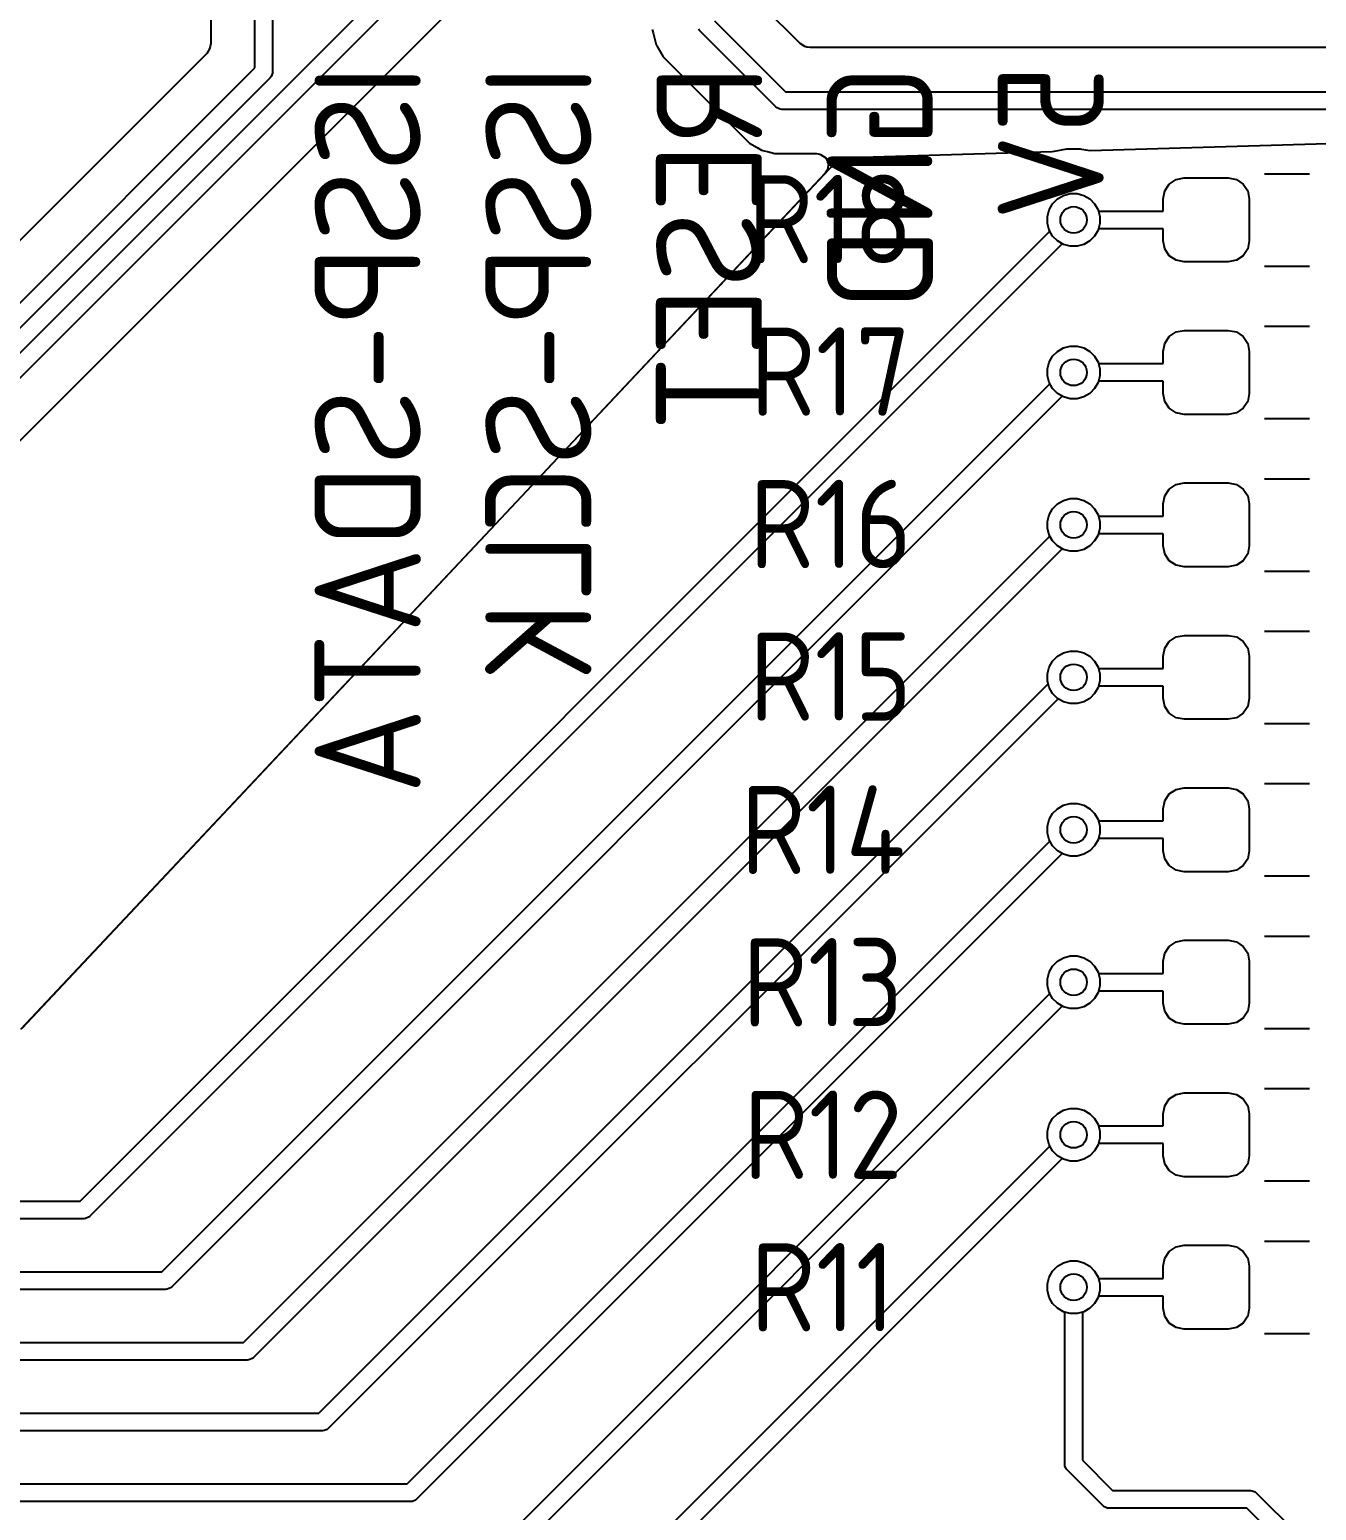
# Model space of a CAD drawing. Header units: millimetres. Extents: x 45 to 545, y -265 to -129.
# Drawn here: x 382.24 to 396.8, y -159.2 to -142.45 of the extents above; entities that cross this region are included whole.
import ezdxf
from ezdxf.enums import TextEntityAlignment as Align

# ---------------------------------------------------------------- set-up
doc = ezdxf.new("R2010")
doc.units = ezdxf.units.MM
for name, color, linetype, true_color in [('B.Cu', 151, 'CONTINUOUS', 0x6fccdb), ('B.Silkscreen', 203, 'CONTINUOUS', 0x8864cb), ('F.Cu', 241, 'CONTINUOUS', 0xe27299), ('F.Silkscreen', 254, 'CONTINUOUS', 0xdcc8ff)]:
    doc.layers.add(name, color=color, linetype=linetype, true_color=true_color)
doc.styles.add('KICAD', font='isocp.shx')

msp = doc.modelspace()

# ---------------------------------------------------------------- linework, layer by layer
at = {"layer": 'B.Cu', "linetype": 'CONTINUOUS'}
for p, q in [((398.299999, -143.699999), (394.23678, -143.817773)), ((391.399999, -143.9), (382.136626, -153.76101)), ((393.807912, -143.830205), (391.399999, -143.9)), ((393.82851, -143.827874), (393.807912, -143.830205)), ((393.971155, -143.7995), (393.82851, -143.827874)), ((393.971158, -143.7995), (393.971155, -143.7995)), ((394.128842, -143.7995), (393.971158, -143.7995)), ((394.142982, -143.802312), (394.128842, -143.7995)), ((394.208997, -143.815443), (394.142982, -143.802312)), ((394.23678, -143.817773), (394.208997, -143.815443)), ((393.811994, -144.417372), (393.867372, -144.361994)), ((393.867372, -144.361994), (393.935195, -144.322836)), ((393.935195, -144.322836), (394.010842, -144.302567)), ((394.010842, -144.302567), (394.089158, -144.302567)), ((394.089158, -144.302567), (394.164805, -144.322836)), ((394.164805, -144.322836), (394.232628, -144.361994)), ((394.232628, -144.361994), (394.288006, -144.417372)), ((393.752567, -144.560842), (393.772836, -144.485195)), ((393.752567, -144.639158), (393.752567, -144.560842)), ((393.772836, -144.485195), (393.811994, -144.417372)), ((394.288006, -144.417372), (394.327164, -144.485195)), ((394.327164, -144.485195), (394.347433, -144.560842)), ((394.347433, -144.560842), (394.347433, -144.639158)), ((382.808578, -155.7), (393.780499, -144.728078)), ((393.772836, -144.714805), (393.752567, -144.639158)), ((393.780499, -144.728078), (393.772836, -144.714805)), ((394.327164, -144.714805), (394.288006, -144.782628)), ((394.347433, -144.639158), (394.327164, -144.714805)), ((393.921921, -144.8695), (382.920711, -155.870711)), ((393.935195, -144.877164), (393.921921, -144.8695)), ((394.010842, -144.897433), (393.935195, -144.877164)), ((394.089158, -144.897433), (394.010842, -144.897433)), ((394.164805, -144.877164), (394.089158, -144.897433)), ((394.232628, -144.838006), (394.164805, -144.877164)), ((394.288006, -144.782628), (394.232628, -144.838006)), ((393.867372, -146.086994), (393.935195, -146.047836)), ((393.935195, -146.047836), (394.010842, -146.027567)), ((394.010842, -146.027567), (394.089158, -146.027567)), ((394.089158, -146.027567), (394.164805, -146.047836)), ((394.164805, -146.047836), (394.232628, -146.086994)), ((393.752567, -146.285842), (393.772836, -146.210195)), ((393.772836, -146.210195), (393.811994, -146.142372)), ((393.811994, -146.142372), (393.867372, -146.086994)), ((394.232628, -146.086994), (394.288006, -146.142372)), ((394.288006, -146.142372), (394.327164, -146.210195)), ((394.327164, -146.210195), (394.347433, -146.285842)), ((393.752567, -146.364158), (393.752567, -146.285842)), ((393.772836, -146.439805), (393.752567, -146.364158)), ((394.347433, -146.364158), (394.327164, -146.439805)), ((394.347433, -146.285842), (394.347433, -146.364158)), ((383.733578, -156.5), (393.780499, -146.453079)), ((393.780499, -146.453079), (393.772836, -146.439805)), ((394.232628, -146.563006), (394.164805, -146.602164)), ((394.288006, -146.507628), (394.232628, -146.563006)), ((394.327164, -146.439805), (394.288006, -146.507628)), ((393.92192, -146.5945), (383.845711, -156.670711)), ((393.935195, -146.602164), (393.92192, -146.5945)), ((394.010842, -146.622433), (393.935195, -146.602164)), ((394.089158, -146.622433), (394.010842, -146.622433)), ((394.164805, -146.602164), (394.089158, -146.622433)), ((393.935195, -147.772836), (394.010842, -147.752567)), ((394.010842, -147.752567), (394.089158, -147.752567)), ((394.089158, -147.752567), (394.164805, -147.772836)), ((393.772836, -147.935195), (393.811994, -147.867372)), ((393.811994, -147.867372), (393.867372, -147.811994)), ((393.867372, -147.811994), (393.935195, -147.772836)), ((394.164805, -147.772836), (394.232628, -147.811994)), ((394.232628, -147.811994), (394.288006, -147.867372)), ((394.288006, -147.867372), (394.327164, -147.935195)), ((393.752567, -148.010842), (393.772836, -147.935195)), ((393.752567, -148.089158), (393.752567, -148.010842)), ((393.772836, -148.164805), (393.752567, -148.089158)), ((394.327164, -147.935195), (394.347433, -148.010842)), ((394.347433, -148.089158), (394.327164, -148.164805)), ((394.347433, -148.010842), (394.347433, -148.089158)), ((384.658578, -157.3), (393.780499, -148.178078)), ((393.780499, -148.178078), (393.772836, -148.164805)), ((394.288006, -148.232628), (394.232628, -148.288006)), ((394.327164, -148.164805), (394.288006, -148.232628)), ((393.921921, -148.3195), (384.770711, -157.470711)), ((393.935195, -148.327164), (393.921921, -148.3195)), ((394.010842, -148.347433), (393.935195, -148.327164)), ((394.089158, -148.347433), (394.010842, -148.347433)), ((394.164805, -148.327164), (394.089158, -148.347433)), ((394.232628, -148.288006), (394.164805, -148.327164)), ((393.772836, -149.660195), (393.811994, -149.592372)), ((393.811994, -149.592372), (393.867372, -149.536994)), ((393.867372, -149.536994), (393.935195, -149.497836)), ((393.935195, -149.497836), (394.010842, -149.477567)), ((394.010842, -149.477567), (394.089158, -149.477567)), ((394.089158, -149.477567), (394.164805, -149.497836)), ((394.164805, -149.497836), (394.232628, -149.536994)), ((394.232628, -149.536994), (394.288006, -149.592372)), ((394.288006, -149.592372), (394.327164, -149.660195)), ((393.752567, -149.735842), (393.772836, -149.660195)), ((393.752567, -149.814158), (393.752567, -149.735842)), ((394.327164, -149.660195), (394.347433, -149.735842)), ((394.347433, -149.735842), (394.347433, -149.814158)), ((385.508578, -158.1), (393.761411, -149.847167)), ((393.761411, -149.847167), (393.752567, -149.814158)), ((394.327164, -149.889805), (394.288006, -149.957628)), ((394.347433, -149.814158), (394.327164, -149.889805)), ((393.874372, -150.017048), (385.620711, -158.270711)), ((393.935195, -150.052164), (393.874372, -150.017048)), ((394.010842, -150.072433), (393.935195, -150.052164)), ((394.089158, -150.072433), (394.010842, -150.072433)), ((394.164805, -150.052164), (394.089158, -150.072433)), ((394.232628, -150.013006), (394.164805, -150.052164)), ((394.288006, -149.957628), (394.232628, -150.013006)), ((393.811994, -151.317372), (393.867372, -151.261994)), ((393.867372, -151.261994), (393.935195, -151.222836)), ((393.935195, -151.222836), (394.010842, -151.202567)), ((394.010842, -151.202567), (394.089158, -151.202567)), ((394.089158, -151.202567), (394.164805, -151.222836)), ((394.164805, -151.222836), (394.232628, -151.261994)), ((394.232628, -151.261994), (394.288006, -151.317372)), ((393.752567, -151.460842), (393.772836, -151.385195)), ((393.772836, -151.385195), (393.811994, -151.317372)), ((394.288006, -151.317372), (394.327164, -151.385195)), ((394.327164, -151.385195), (394.347433, -151.460842)), ((393.752567, -151.539158), (393.752567, -151.460842)), ((393.772836, -151.614805), (393.752567, -151.539158)), ((394.347433, -151.539158), (394.327164, -151.614805)), ((394.347433, -151.460842), (394.347433, -151.539158)), ((386.508578, -158.9), (393.780499, -151.628079)), ((393.92192, -151.7695), (386.620711, -159.070711)), ((393.780499, -151.628079), (393.772836, -151.614805)), ((393.935195, -151.777164), (393.92192, -151.7695)), ((394.010842, -151.797433), (393.935195, -151.777164)), ((394.164805, -151.777164), (394.089158, -151.797433)), ((394.232628, -151.738006), (394.164805, -151.777164)), ((394.288006, -151.682628), (394.232628, -151.738006)), ((394.327164, -151.614805), (394.288006, -151.682628)), ((394.089158, -151.797433), (394.010842, -151.797433)), ((393.867372, -152.986994), (393.935195, -152.947836)), ((393.935195, -152.947836), (394.010842, -152.927567)), ((394.010842, -152.927567), (394.089158, -152.927567)), ((394.089158, -152.927567), (394.164805, -152.947836)), ((394.164805, -152.947836), (394.232628, -152.986994)), ((393.752567, -153.185842), (393.772836, -153.110195)), ((393.772836, -153.110195), (393.811994, -153.042372)), ((393.811994, -153.042372), (393.867372, -152.986994)), ((394.232628, -152.986994), (394.288006, -153.042372)), ((394.288006, -153.042372), (394.327164, -153.110195)), ((394.327164, -153.110195), (394.347433, -153.185842)), ((393.752567, -153.264158), (393.752567, -153.185842)), ((393.772836, -153.339805), (393.752567, -153.264158)), ((394.347433, -153.264158), (394.327164, -153.339805)), ((394.347433, -153.185842), (394.347433, -153.264158)), ((387.433578, -159.7), (393.780499, -153.353078)), ((393.780499, -153.353078), (393.772836, -153.339805)), ((394.288006, -153.407628), (394.232628, -153.463006)), ((394.327164, -153.339805), (394.288006, -153.407628)), ((393.921921, -153.4945), (387.545711, -159.870711)), ((393.935195, -153.502164), (393.921921, -153.4945)), ((394.010842, -153.522433), (393.935195, -153.502164)), ((394.089158, -153.522433), (394.010842, -153.522433)), ((394.164805, -153.502164), (394.089158, -153.522433)), ((394.232628, -153.463006), (394.164805, -153.502164)), ((393.772836, -154.835195), (393.811994, -154.767372)), ((393.811994, -154.767372), (393.867372, -154.711994)), ((393.867372, -154.711994), (393.935195, -154.672836)), ((393.935195, -154.672836), (394.010842, -154.652567)), ((394.010842, -154.652567), (394.089158, -154.652567)), ((394.089158, -154.652567), (394.164805, -154.672836)), ((394.164805, -154.672836), (394.232628, -154.711994)), ((394.232628, -154.711994), (394.288006, -154.767372)), ((394.288006, -154.767372), (394.327164, -154.835195)), ((393.752567, -154.910842), (393.772836, -154.835195)), ((393.752567, -154.989158), (393.752567, -154.910842)), ((394.327164, -154.835195), (394.347433, -154.910842)), ((394.347433, -154.910842), (394.347433, -154.989158)), ((388.358578, -160.5), (393.780499, -155.078079)), ((393.772836, -155.064805), (393.752567, -154.989158)), ((393.780499, -155.078079), (393.772836, -155.064805)), ((394.327164, -155.064805), (394.288006, -155.132628)), ((394.347433, -154.989158), (394.327164, -155.064805)), ((393.92192, -155.2195), (388.470711, -160.670711)), ((393.935195, -155.227164), (393.92192, -155.2195)), ((394.010842, -155.247433), (393.935195, -155.227164)), ((394.089158, -155.247433), (394.010842, -155.247433)), ((394.164805, -155.227164), (394.089158, -155.247433)), ((394.232628, -155.188006), (394.164805, -155.227164)), ((394.288006, -155.132628), (394.232628, -155.188006)), ((301.5, -155.7), (382.808578, -155.7)), ((382.85, -155.9), (301.541422, -155.9)), ((382.869509, -155.898079), (382.85, -155.9)), ((382.905557, -155.883147), (382.869509, -155.898079)), ((382.920711, -155.870711), (382.905557, -155.883147)), ((393.811994, -156.492372), (393.867372, -156.436994)), ((393.867372, -156.436994), (393.935195, -156.397836)), ((393.935195, -156.397836), (394.010842, -156.377567)), ((394.010842, -156.377567), (394.089158, -156.377567)), ((394.089158, -156.377567), (394.164805, -156.397836)), ((394.164805, -156.397836), (394.232628, -156.436994)), ((394.232628, -156.436994), (394.288006, -156.492372)), ((315.2, -156.5), (383.733578, -156.5)), ((393.752567, -156.635842), (393.772836, -156.560195)), ((393.752567, -156.714158), (393.752567, -156.635842)), ((393.772836, -156.560195), (393.811994, -156.492372)), ((394.288006, -156.492372), (394.327164, -156.560195)), ((394.327164, -156.560195), (394.347433, -156.635842)), ((394.347433, -156.635842), (394.347433, -156.714158)), ((383.775, -156.7), (315.241421, -156.7)), ((383.794509, -156.698079), (383.775, -156.7)), ((383.830557, -156.683147), (383.794509, -156.698079)), ((383.845711, -156.670711), (383.830557, -156.683147)), ((393.772836, -156.789805), (393.752567, -156.714158)), ((393.811994, -156.857628), (393.772836, -156.789805)), ((394.327164, -156.789805), (394.288006, -156.857628)), ((394.347433, -156.714158), (394.327164, -156.789805)), ((393.867372, -156.913006), (393.811994, -156.857628)), ((393.935195, -156.952164), (393.867372, -156.913006)), ((393.95, -156.95613), (393.935195, -156.952164)), ((393.95, -158.675), (393.95, -156.95613)), ((394.164805, -156.952164), (394.15, -156.95613)), ((394.15, -156.95613), (394.15, -158.633578)), ((394.232628, -156.913006), (394.164805, -156.952164)), ((394.288006, -156.857628), (394.232628, -156.913006)), ((328.8, -157.3), (384.658578, -157.3)), ((384.770711, -157.470711), (384.755557, -157.483147)), ((384.7, -157.5), (328.841422, -157.5)), ((384.719509, -157.498079), (384.7, -157.5)), ((384.755557, -157.483147), (384.719509, -157.498079)), ((342.5, -158.1), (385.508578, -158.1)), ((385.55, -158.3), (342.541422, -158.3)), ((385.569509, -158.298079), (385.55, -158.3)), ((385.605557, -158.283147), (385.569509, -158.298079)), ((385.620711, -158.270711), (385.605557, -158.283147)), ((394.15, -158.633578), (394.491421, -158.975)), ((393.951921, -158.694509), (393.95, -158.675)), ((393.966853, -158.730557), (393.951921, -158.694509)), ((393.979289, -158.745711), (393.966853, -158.730557)), ((394.379289, -159.14571), (393.979289, -158.745711)), ((356.2, -158.9), (386.508578, -158.9)), ((394.491421, -158.975), (396.05, -158.975)), ((396.05, -158.975), (396.069509, -158.976921)), ((396.069509, -158.976921), (396.105557, -158.991853)), ((386.55, -159.1), (356.241421, -159.1)), ((386.569509, -159.098079), (386.55, -159.1)), ((386.605557, -159.083147), (386.569509, -159.098079)), ((386.620711, -159.070711), (386.605557, -159.083147)), ((394.394442, -159.158147), (394.379289, -159.14571)), ((396.105557, -158.991853), (396.120711, -159.004289)), ((396.120711, -159.004289), (396.570711, -159.454289)), ((394.405, -159.16252), (394.394442, -159.158147)), ((394.430491, -159.173079), (394.405, -159.16252)), ((394.45, -159.175), (394.430491, -159.173079)), ((396.008578, -159.175), (394.45, -159.175)), ((396.4, -159.566422), (396.008578, -159.175))]:
    msp.add_line(p, q, dxfattribs=at)
at = {"layer": 'B.Cu'}
for centre in [(394.05, -144.6), (394.05, -146.325), (394.05, -148.05), (394.05, -149.775), (394.05, -151.5), (394.05, -153.225), (394.05, -154.95), (394.05, -156.675)]:
    msp.add_circle(centre, 0.15, dxfattribs=at)
at = {"layer": 'F.Cu', "linetype": 'CONTINUOUS'}
for p, q in [((384.787502, -142.88039), (384.787502, -139.492588)), ((384.987502, -139.492588), (384.987502, -142.921812)), ((384.287002, -139.952193), (384.287002, -142.603885)), ((379.233578, -149), (387.287502, -140.946076)), ((387.458212, -141.058209), (379.345711, -149.170711)), ((379.77296, -149.451274), (387.738776, -141.485458)), ((390.955004, -142.605769), (390.536928, -142.187693)), ((389.987502, -142.34608), (390.791421, -143.15)), ((389.281102, -142.44455), (389.291541, -142.483502)), ((389.291541, -142.483502), (389.291542, -142.483505)), ((389.291542, -142.483505), (389.327925, -142.619288)), ((389.816791, -142.458213), (389.804355, -142.443059)), ((390.679289, -143.32071), (389.816791, -142.458213)), ((384.243271, -142.716807), (380.459505, -146.500573)), ((384.274566, -142.664063), (384.243271, -142.716807)), ((384.281978, -142.638822), (384.274566, -142.664063)), ((384.287002, -142.603885), (384.281978, -142.638822)), ((389.327925, -142.619288), (389.328329, -142.620181)), ((389.328329, -142.620181), (389.329921, -142.622744)), ((389.329921, -142.622744), (389.333643, -142.629191)), ((389.333643, -142.629191), (389.334852, -142.631284)), ((389.334852, -142.631284), (389.334853, -142.631288)), ((389.334853, -142.631288), (389.334854, -142.631288)), ((389.334854, -142.631288), (389.406978, -142.756213)), ((391.007749, -142.637065), (390.955004, -142.605769)), ((391.032991, -142.644477), (391.007749, -142.637065)), ((391.067927, -142.6495), (391.032991, -142.644477)), ((398.16138, -142.6495), (391.067927, -142.6495)), ((380.617892, -147.05), (384.787502, -142.88039)), ((389.406978, -142.756213), (389.406979, -142.756214)), ((389.406979, -142.756214), (389.406984, -142.75622)), ((389.406984, -142.75622), (389.40699, -142.756227)), ((389.40699, -142.756227), (389.527816, -142.877053)), ((389.527816, -142.877053), (389.527861, -142.877096)), ((389.527861, -142.877096), (390.264085, -143.61332)), ((384.958213, -142.992523), (380.730025, -147.220711)), ((384.970649, -142.977369), (384.958213, -142.992523)), ((384.985581, -142.941321), (384.970649, -142.977369)), ((384.987502, -142.921812), (384.985581, -142.941321)), ((390.791421, -143.15), (398.25, -143.15)), ((390.694442, -143.333147), (390.679289, -143.32071)), ((390.703747, -143.337001), (390.694442, -143.333147)), ((390.730491, -143.348079), (390.703747, -143.337001)), ((390.75, -143.35), (390.730491, -143.348079)), ((398.208578, -143.35), (390.75, -143.35)), ((390.264085, -143.61332), (390.264106, -143.613342)), ((390.264106, -143.613342), (390.381336, -143.730572)), ((390.381336, -143.730572), (390.381851, -143.73095)), ((390.381851, -143.73095), (390.384461, -143.732355)), ((390.384461, -143.732355), (390.469652, -143.781539)), ((390.469652, -143.781539), (390.518216, -143.809577)), ((390.518216, -143.809577), (390.614175, -143.835289)), ((390.614175, -143.835289), (390.670942, -143.8505)), ((390.670942, -143.8505), (390.670943, -143.8505)), ((390.670943, -143.8505), (391.142053, -143.8505)), ((391.142053, -143.8505), (391.17698, -143.855521)), ((391.17698, -143.855521), (391.187833, -143.858707)), ((391.187833, -143.858707), (391.246614, -143.896477)), ((391.246614, -143.896477), (391.275643, -143.960031)), ((391.239515, -144.070837), (382.148832, -153.748016)), ((391.261933, -144.037447), (391.239515, -144.070837)), ((391.265701, -144.029196), (391.261933, -144.037447)), ((391.265704, -144.02919), (391.265701, -144.029196)), ((391.275643, -143.960031), (391.265704, -144.02919)), ((395.080581, -144.271613), (395.132064, -144.194562)), ((395.132064, -144.194562), (395.209115, -144.143079)), ((395.209115, -144.143079), (395.300002, -144.125)), ((395.300002, -144.125), (395.800002, -144.125)), ((395.800002, -144.125), (395.890889, -144.143079)), ((395.890889, -144.143079), (395.96794, -144.194562)), ((395.96794, -144.194562), (396.019423, -144.271613)), ((393.811994, -144.417372), (393.867372, -144.361994)), ((393.867372, -144.361994), (393.935195, -144.322836)), ((393.935195, -144.322836), (394.010842, -144.302567)), ((394.010842, -144.302567), (394.089158, -144.302567)), ((394.089158, -144.302567), (394.164805, -144.322836)), ((394.164805, -144.322836), (394.232628, -144.361994)), ((394.232628, -144.361994), (394.288006, -144.417372)), ((395.062502, -144.3625), (395.080581, -144.271613)), ((395.062502, -144.5), (395.062502, -144.3625)), ((396.019423, -144.271613), (396.037502, -144.3625)), ((396.037502, -144.3625), (396.037502, -144.8375)), ((393.752567, -144.560842), (393.772836, -144.485195)), ((393.752567, -144.639158), (393.752567, -144.560842)), ((393.772836, -144.485195), (393.811994, -144.417372)), ((394.288006, -144.417372), (394.327164, -144.485195)), ((394.327164, -144.485195), (394.331131, -144.5)), ((394.331131, -144.5), (395.062502, -144.5)), ((393.772836, -144.714805), (393.752567, -144.639158)), ((393.811994, -144.782628), (393.772836, -144.714805)), ((394.327164, -144.714805), (394.288006, -144.782628)), ((394.331131, -144.7), (394.327164, -144.714805)), ((395.062502, -144.7), (394.331131, -144.7)), ((395.062502, -144.8375), (395.062502, -144.7)), ((393.867372, -144.838006), (393.811994, -144.782628)), ((393.935195, -144.877164), (393.867372, -144.838006)), ((394.010842, -144.897433), (393.935195, -144.877164)), ((394.089158, -144.897433), (394.010842, -144.897433)), ((394.164805, -144.877164), (394.089158, -144.897433)), ((394.232628, -144.838006), (394.164805, -144.877164)), ((394.288006, -144.782628), (394.232628, -144.838006)), ((395.080581, -144.928387), (395.062502, -144.8375)), ((396.037502, -144.8375), (396.019423, -144.928387)), ((395.132064, -145.005438), (395.080581, -144.928387)), ((395.209115, -145.056921), (395.132064, -145.005438)), ((395.300002, -145.075), (395.209115, -145.056921)), ((395.800002, -145.075), (395.300002, -145.075)), ((395.890889, -145.056921), (395.800002, -145.075)), ((395.96794, -145.005438), (395.890889, -145.056921)), ((396.019423, -144.928387), (395.96794, -145.005438)), ((395.132064, -145.919562), (395.209115, -145.868079)), ((395.209115, -145.868079), (395.300002, -145.85)), ((395.300002, -145.85), (395.800002, -145.85)), ((395.800002, -145.85), (395.890889, -145.868079)), ((395.890889, -145.868079), (395.96794, -145.919562)), ((393.867372, -146.086994), (393.935195, -146.047836)), ((393.935195, -146.047836), (394.010842, -146.027567)), ((394.010842, -146.027567), (394.089158, -146.027567)), ((394.089158, -146.027567), (394.164805, -146.047836)), ((394.164805, -146.047836), (394.232628, -146.086994)), ((395.062502, -146.0875), (395.080581, -145.996613)), ((395.080581, -145.996613), (395.132064, -145.919562)), ((395.96794, -145.919562), (396.019423, -145.996613)), ((396.019423, -145.996613), (396.037502, -146.0875)), ((393.752567, -146.285842), (393.772836, -146.210195)), ((393.772836, -146.210195), (393.811994, -146.142372)), ((393.811994, -146.142372), (393.867372, -146.086994)), ((394.232628, -146.086994), (394.288006, -146.142372)), ((394.288006, -146.142372), (394.327164, -146.210195)), ((394.327164, -146.210195), (394.331131, -146.225)), ((394.331131, -146.225), (395.062502, -146.225)), ((395.062502, -146.225), (395.062502, -146.0875)), ((396.037502, -146.0875), (396.037502, -146.5625)), ((393.752567, -146.364158), (393.752567, -146.285842)), ((393.772836, -146.439805), (393.752567, -146.364158)), ((393.811994, -146.507628), (393.772836, -146.439805)), ((393.867372, -146.563006), (393.811994, -146.507628)), ((393.935195, -146.602164), (393.867372, -146.563006)), ((394.232628, -146.563006), (394.164805, -146.602164)), ((394.288006, -146.507628), (394.232628, -146.563006)), ((394.327164, -146.439805), (394.288006, -146.507628)), ((394.331131, -146.425), (394.327164, -146.439805)), ((395.062502, -146.425), (394.331131, -146.425)), ((395.062502, -146.5625), (395.062502, -146.425)), ((395.080581, -146.653387), (395.062502, -146.5625)), ((396.037502, -146.5625), (396.019423, -146.653387)), ((394.010842, -146.622433), (393.935195, -146.602164)), ((394.089158, -146.622433), (394.010842, -146.622433)), ((394.164805, -146.602164), (394.089158, -146.622433)), ((395.132064, -146.730438), (395.080581, -146.653387)), ((395.209115, -146.781921), (395.132064, -146.730438)), ((395.96794, -146.730438), (395.890889, -146.781921)), ((396.019423, -146.653387), (395.96794, -146.730438)), ((395.300002, -146.8), (395.209115, -146.781921)), ((395.800002, -146.8), (395.300002, -146.8)), ((395.890889, -146.781921), (395.800002, -146.8)), ((395.132064, -147.644562), (395.209115, -147.593079)), ((395.209115, -147.593079), (395.300002, -147.575)), ((395.300002, -147.575), (395.800002, -147.575)), ((395.800002, -147.575), (395.890889, -147.593079)), ((395.890889, -147.593079), (395.96794, -147.644562)), ((393.935195, -147.772836), (394.010842, -147.752567)), ((394.010842, -147.752567), (394.089158, -147.752567)), ((394.089158, -147.752567), (394.164805, -147.772836)), ((395.062502, -147.8125), (395.080581, -147.721613)), ((395.080581, -147.721613), (395.132064, -147.644562)), ((395.96794, -147.644562), (396.019423, -147.721613)), ((396.019423, -147.721613), (396.037502, -147.8125)), ((393.772836, -147.935195), (393.811994, -147.867372)), ((393.811994, -147.867372), (393.867372, -147.811994)), ((393.867372, -147.811994), (393.935195, -147.772836)), ((394.164805, -147.772836), (394.232628, -147.811994)), ((394.232628, -147.811994), (394.288006, -147.867372)), ((394.288006, -147.867372), (394.327164, -147.935195)), ((395.062502, -147.95), (395.062502, -147.8125)), ((396.037502, -147.8125), (396.037502, -148.2875)), ((393.752567, -148.010842), (393.772836, -147.935195)), ((393.752567, -148.089158), (393.752567, -148.010842)), ((393.772836, -148.164805), (393.752567, -148.089158)), ((394.327164, -147.935195), (394.331131, -147.95)), ((394.331131, -147.95), (395.062502, -147.95)), ((393.811994, -148.232628), (393.772836, -148.164805)), ((393.867372, -148.288006), (393.811994, -148.232628)), ((394.288006, -148.232628), (394.232628, -148.288006)), ((394.327164, -148.164805), (394.288006, -148.232628)), ((394.331131, -148.15), (394.327164, -148.164805)), ((395.062502, -148.15), (394.331131, -148.15)), ((395.062502, -148.2875), (395.062502, -148.15)), ((393.935195, -148.327164), (393.867372, -148.288006)), ((394.010842, -148.347433), (393.935195, -148.327164)), ((394.089158, -148.347433), (394.010842, -148.347433)), ((394.164805, -148.327164), (394.089158, -148.347433)), ((394.232628, -148.288006), (394.164805, -148.327164)), ((395.080581, -148.378387), (395.062502, -148.2875)), ((395.132064, -148.455438), (395.080581, -148.378387)), ((396.019423, -148.378387), (395.96794, -148.455438)), ((396.037502, -148.2875), (396.019423, -148.378387)), ((395.209115, -148.506921), (395.132064, -148.455438)), ((395.300002, -148.525), (395.209115, -148.506921)), ((395.800002, -148.525), (395.300002, -148.525)), ((395.890889, -148.506921), (395.800002, -148.525)), ((395.96794, -148.455438), (395.890889, -148.506921)), ((395.080581, -149.446613), (395.132064, -149.369562)), ((395.132064, -149.369562), (395.209115, -149.318079)), ((395.209115, -149.318079), (395.300002, -149.3)), ((395.300002, -149.3), (395.800002, -149.3)), ((395.800002, -149.3), (395.890889, -149.318079)), ((395.890889, -149.318079), (395.96794, -149.369562)), ((395.96794, -149.369562), (396.019423, -149.446613)), ((393.772836, -149.660195), (393.811994, -149.592372)), ((393.811994, -149.592372), (393.867372, -149.536994)), ((393.867372, -149.536994), (393.935195, -149.497836)), ((393.935195, -149.497836), (394.010842, -149.477567)), ((394.010842, -149.477567), (394.089158, -149.477567)), ((394.089158, -149.477567), (394.164805, -149.497836)), ((394.164805, -149.497836), (394.232628, -149.536994)), ((394.232628, -149.536994), (394.288006, -149.592372)), ((394.288006, -149.592372), (394.327164, -149.660195)), ((395.062502, -149.5375), (395.080581, -149.446613)), ((395.062502, -149.675), (395.062502, -149.5375)), ((396.019423, -149.446613), (396.037502, -149.5375)), ((396.037502, -149.5375), (396.037502, -150.0125)), ((393.752567, -149.735842), (393.772836, -149.660195)), ((393.752567, -149.814158), (393.752567, -149.735842)), ((394.327164, -149.660195), (394.331131, -149.675)), ((394.331131, -149.675), (395.062502, -149.675)), ((393.772836, -149.889805), (393.752567, -149.814158)), ((393.811994, -149.957628), (393.772836, -149.889805)), ((394.327164, -149.889805), (394.288006, -149.957628)), ((394.331131, -149.875), (394.327164, -149.889805)), ((395.062502, -149.875), (394.331131, -149.875)), ((395.062502, -150.0125), (395.062502, -149.875)), ((393.867372, -150.013006), (393.811994, -149.957628)), ((393.935195, -150.052164), (393.867372, -150.013006)), ((394.010842, -150.072433), (393.935195, -150.052164)), ((394.089158, -150.072433), (394.010842, -150.072433)), ((394.164805, -150.052164), (394.089158, -150.072433)), ((394.232628, -150.013006), (394.164805, -150.052164)), ((394.288006, -149.957628), (394.232628, -150.013006)), ((395.080581, -150.103387), (395.062502, -150.0125)), ((395.132064, -150.180438), (395.080581, -150.103387)), ((396.019423, -150.103387), (395.96794, -150.180438)), ((396.037502, -150.0125), (396.019423, -150.103387)), ((395.209115, -150.231921), (395.132064, -150.180438)), ((395.300002, -150.25), (395.209115, -150.231921)), ((395.800002, -150.25), (395.300002, -150.25)), ((395.890889, -150.231921), (395.800002, -150.25)), ((395.96794, -150.180438), (395.890889, -150.231921)), ((395.080581, -151.171613), (395.132064, -151.094562)), ((395.132064, -151.094562), (395.209115, -151.043079)), ((395.209115, -151.043079), (395.300002, -151.025)), ((395.300002, -151.025), (395.800002, -151.025)), ((395.800002, -151.025), (395.890889, -151.043079)), ((395.890889, -151.043079), (395.96794, -151.094562)), ((395.96794, -151.094562), (396.019423, -151.171613)), ((393.811994, -151.317372), (393.867372, -151.261994)), ((393.867372, -151.261994), (393.935195, -151.222836)), ((393.935195, -151.222836), (394.010842, -151.202567)), ((394.010842, -151.202567), (394.089158, -151.202567)), ((394.089158, -151.202567), (394.164805, -151.222836)), ((394.164805, -151.222836), (394.232628, -151.261994)), ((394.232628, -151.261994), (394.288006, -151.317372)), ((395.062502, -151.2625), (395.080581, -151.171613)), ((395.062502, -151.4), (395.062502, -151.2625)), ((396.019423, -151.171613), (396.037502, -151.2625)), ((396.037502, -151.2625), (396.037502, -151.7375)), ((393.752567, -151.460842), (393.772836, -151.385195)), ((393.772836, -151.385195), (393.811994, -151.317372)), ((394.288006, -151.317372), (394.327164, -151.385195)), ((394.327164, -151.385195), (394.331131, -151.4)), ((394.331131, -151.4), (395.062502, -151.4)), ((393.752567, -151.539158), (393.752567, -151.460842)), ((393.772836, -151.614805), (393.752567, -151.539158)), ((394.331131, -151.6), (394.327164, -151.614805)), ((395.062502, -151.6), (394.331131, -151.6)), ((395.062502, -151.7375), (395.062502, -151.6)), ((393.811994, -151.682628), (393.772836, -151.614805)), ((393.867372, -151.738006), (393.811994, -151.682628)), ((393.935195, -151.777164), (393.867372, -151.738006)), ((394.010842, -151.797433), (393.935195, -151.777164)), ((394.164805, -151.777164), (394.089158, -151.797433)), ((394.232628, -151.738006), (394.164805, -151.777164)), ((394.288006, -151.682628), (394.232628, -151.738006)), ((394.327164, -151.614805), (394.288006, -151.682628)), ((395.080581, -151.828387), (395.062502, -151.7375)), ((396.037502, -151.7375), (396.019423, -151.828387)), ((394.089158, -151.797433), (394.010842, -151.797433)), ((395.132064, -151.905438), (395.080581, -151.828387)), ((395.209115, -151.956921), (395.132064, -151.905438)), ((395.96794, -151.905438), (395.890889, -151.956921)), ((396.019423, -151.828387), (395.96794, -151.905438)), ((395.300002, -151.975), (395.209115, -151.956921)), ((395.800002, -151.975), (395.300002, -151.975)), ((395.890889, -151.956921), (395.800002, -151.975)), ((395.132064, -152.819562), (395.209115, -152.768079)), ((395.209115, -152.768079), (395.300002, -152.75)), ((395.300002, -152.75), (395.800002, -152.75)), ((395.800002, -152.75), (395.890889, -152.768079)), ((395.890889, -152.768079), (395.96794, -152.819562)), ((393.867372, -152.986994), (393.935195, -152.947836)), ((393.935195, -152.947836), (394.010842, -152.927567)), ((394.010842, -152.927567), (394.089158, -152.927567)), ((394.089158, -152.927567), (394.164805, -152.947836)), ((394.164805, -152.947836), (394.232628, -152.986994)), ((395.062502, -152.9875), (395.080581, -152.896613)), ((395.080581, -152.896613), (395.132064, -152.819562)), ((395.96794, -152.819562), (396.019423, -152.896613)), ((396.019423, -152.896613), (396.037502, -152.9875)), ((393.752567, -153.185842), (393.772836, -153.110195)), ((393.772836, -153.110195), (393.811994, -153.042372)), ((393.811994, -153.042372), (393.867372, -152.986994)), ((394.232628, -152.986994), (394.288006, -153.042372)), ((394.288006, -153.042372), (394.327164, -153.110195)), ((394.327164, -153.110195), (394.331131, -153.125)), ((395.062502, -153.125), (395.062502, -152.9875)), ((396.037502, -152.9875), (396.037502, -153.4625)), ((393.752567, -153.264158), (393.752567, -153.185842)), ((393.772836, -153.339805), (393.752567, -153.264158)), ((394.331131, -153.125), (395.062502, -153.125)), ((393.811994, -153.407628), (393.772836, -153.339805)), ((393.867372, -153.463006), (393.811994, -153.407628)), ((394.288006, -153.407628), (394.232628, -153.463006)), ((394.327164, -153.339805), (394.288006, -153.407628)), ((394.331131, -153.325), (394.327164, -153.339805)), ((395.062502, -153.325), (394.331131, -153.325)), ((395.062502, -153.4625), (395.062502, -153.325)), ((393.935195, -153.502164), (393.867372, -153.463006)), ((394.010842, -153.522433), (393.935195, -153.502164)), ((394.089158, -153.522433), (394.010842, -153.522433)), ((394.164805, -153.502164), (394.089158, -153.522433)), ((394.232628, -153.463006), (394.164805, -153.502164)), ((395.080581, -153.553387), (395.062502, -153.4625)), ((395.132064, -153.630438), (395.080581, -153.553387)), ((396.019423, -153.553387), (395.96794, -153.630438)), ((396.037502, -153.4625), (396.019423, -153.553387)), ((395.209115, -153.681921), (395.132064, -153.630438)), ((395.300002, -153.7), (395.209115, -153.681921)), ((395.800002, -153.7), (395.300002, -153.7)), ((395.890889, -153.681921), (395.800002, -153.7)), ((395.96794, -153.630438), (395.890889, -153.681921)), ((395.062502, -154.7125), (395.080581, -154.621613)), ((395.080581, -154.621613), (395.132064, -154.544562)), ((395.132064, -154.544562), (395.209115, -154.493079)), ((395.209115, -154.493079), (395.300002, -154.475)), ((395.300002, -154.475), (395.800002, -154.475)), ((395.800002, -154.475), (395.890889, -154.493079)), ((395.890889, -154.493079), (395.96794, -154.544562)), ((395.96794, -154.544562), (396.019423, -154.621613)), ((396.019423, -154.621613), (396.037502, -154.7125)), ((393.772836, -154.835195), (393.811994, -154.767372)), ((393.811994, -154.767372), (393.867372, -154.711994)), ((393.867372, -154.711994), (393.935195, -154.672836)), ((393.935195, -154.672836), (394.010842, -154.652567)), ((394.010842, -154.652567), (394.089158, -154.652567)), ((394.089158, -154.652567), (394.164805, -154.672836)), ((394.164805, -154.672836), (394.232628, -154.711994)), ((394.232628, -154.711994), (394.288006, -154.767372)), ((394.288006, -154.767372), (394.327164, -154.835195)), ((395.062502, -154.85), (395.062502, -154.7125)), ((396.037502, -154.7125), (396.037502, -155.1875)), ((393.752567, -154.910842), (393.772836, -154.835195)), ((393.752567, -154.989158), (393.752567, -154.910842)), ((394.327164, -154.835195), (394.331131, -154.85)), ((394.331131, -154.85), (395.062502, -154.85)), ((393.772836, -155.064805), (393.752567, -154.989158)), ((393.811994, -155.132628), (393.772836, -155.064805)), ((394.327164, -155.064805), (394.288006, -155.132628)), ((394.331131, -155.05), (394.327164, -155.064805)), ((395.062502, -155.05), (394.331131, -155.05)), ((395.062502, -155.1875), (395.062502, -155.05)), ((393.867372, -155.188006), (393.811994, -155.132628)), ((393.935195, -155.227164), (393.867372, -155.188006)), ((394.010842, -155.247433), (393.935195, -155.227164)), ((394.089158, -155.247433), (394.010842, -155.247433)), ((394.164805, -155.227164), (394.089158, -155.247433)), ((394.232628, -155.188006), (394.164805, -155.227164)), ((394.288006, -155.132628), (394.232628, -155.188006)), ((395.080581, -155.278387), (395.062502, -155.1875)), ((395.132064, -155.355438), (395.080581, -155.278387)), ((396.019423, -155.278387), (395.96794, -155.355438)), ((396.037502, -155.1875), (396.019423, -155.278387)), ((395.209115, -155.406921), (395.132064, -155.355438)), ((395.300002, -155.425), (395.209115, -155.406921)), ((395.800002, -155.425), (395.300002, -155.425)), ((395.890889, -155.406921), (395.800002, -155.425)), ((395.96794, -155.355438), (395.890889, -155.406921)), ((395.080581, -156.346613), (395.132064, -156.269562)), ((395.132064, -156.269562), (395.209115, -156.218079)), ((395.209115, -156.218079), (395.300002, -156.2)), ((395.300002, -156.2), (395.800002, -156.2)), ((395.800002, -156.2), (395.890889, -156.218079)), ((395.890889, -156.218079), (395.96794, -156.269562)), ((395.96794, -156.269562), (396.019423, -156.346613)), ((393.811994, -156.492372), (393.867372, -156.436994)), ((393.867372, -156.436994), (393.935195, -156.397836)), ((393.935195, -156.397836), (394.010842, -156.377567)), ((394.010842, -156.377567), (394.089158, -156.377567)), ((394.089158, -156.377567), (394.164805, -156.397836)), ((394.164805, -156.397836), (394.232628, -156.436994)), ((394.232628, -156.436994), (394.288006, -156.492372)), ((395.062502, -156.4375), (395.080581, -156.346613)), ((395.062502, -156.575), (395.062502, -156.4375)), ((396.019423, -156.346613), (396.037502, -156.4375)), ((396.037502, -156.4375), (396.037502, -156.9125)), ((393.752567, -156.635842), (393.772836, -156.560195)), ((393.752567, -156.714158), (393.752567, -156.635842)), ((393.772836, -156.560195), (393.811994, -156.492372)), ((394.288006, -156.492372), (394.327164, -156.560195)), ((394.327164, -156.560195), (394.331131, -156.575)), ((394.331131, -156.575), (395.062502, -156.575)), ((393.772836, -156.789805), (393.752567, -156.714158)), ((393.811994, -156.857628), (393.772836, -156.789805)), ((394.327164, -156.789805), (394.288006, -156.857628)), ((394.331131, -156.775), (394.327164, -156.789805)), ((395.062502, -156.775), (394.331131, -156.775)), ((395.062502, -156.9125), (395.062502, -156.775)), ((393.867372, -156.913006), (393.811994, -156.857628)), ((393.935195, -156.952164), (393.867372, -156.913006)), ((394.010842, -156.972433), (393.935195, -156.952164)), ((394.089158, -156.972433), (394.010842, -156.972433)), ((394.164805, -156.952164), (394.089158, -156.972433)), ((394.232628, -156.913006), (394.164805, -156.952164)), ((394.288006, -156.857628), (394.232628, -156.913006)), ((395.080581, -157.003387), (395.062502, -156.9125)), ((396.037502, -156.9125), (396.019423, -157.003387)), ((395.132064, -157.080438), (395.080581, -157.003387)), ((395.209115, -157.131921), (395.132064, -157.080438)), ((395.300002, -157.15), (395.209115, -157.131921)), ((395.890889, -157.131921), (395.800002, -157.15)), ((395.96794, -157.080438), (395.890889, -157.131921)), ((396.019423, -157.003387), (395.96794, -157.080438)), ((395.800002, -157.15), (395.300002, -157.15))]:
    msp.add_line(p, q, dxfattribs=at)
at = {"layer": 'F.Cu'}
for centre in [(394.05, -144.6), (394.05, -146.325), (394.05, -148.05), (394.05, -149.775), (394.05, -151.5), (394.05, -153.225), (394.05, -154.95), (394.05, -156.675)]:
    msp.add_circle(centre, 0.15, dxfattribs=at)
at = {"layer": 'F.Silkscreen', "linetype": 'CONTINUOUS'}
for p, q in [((396.207778, -144.0775), (396.717226, -144.0775)), ((396.207778, -145.1225), (396.717226, -145.1225)), ((396.207778, -145.8025), (396.717226, -145.8025)), ((396.207778, -146.8475), (396.717226, -146.8475)), ((396.207778, -147.5275), (396.717226, -147.5275)), ((396.207778, -148.5725), (396.717226, -148.5725)), ((396.207778, -149.2525), (396.717226, -149.2525)), ((396.207778, -150.2975), (396.717226, -150.2975)), ((396.207778, -150.9775), (396.717226, -150.9775)), ((396.207778, -152.0225), (396.717226, -152.0225)), ((396.207778, -152.7025), (396.717226, -152.7025)), ((396.207778, -153.7475), (396.717226, -153.7475)), ((396.207778, -154.4275), (396.717226, -154.4275)), ((396.207778, -155.4725), (396.717226, -155.4725)), ((396.207778, -156.1525), (396.717226, -156.1525)), ((396.207778, -157.1975), (396.717226, -157.1975))]:
    msp.add_line(p, q, dxfattribs=at)

# ---------------------------------------------------------------- texts
at = {"layer": 'B.Silkscreen', "style": 'KICAD', "text_generation_flag": 2}
for s, p in [('ISSP-SDATA', (387.022268, -142.85)), ('ISSP-SCLK', (388.954201, -142.85)), ('RESET', (390.886134, -142.85)), ('GND', (392.818067, -142.85)), ('5V', (394.75, -142.85))]:
    msp.add_text(s, height=1.2, rotation=90, dxfattribs=at).set_placement(p, align=Align.BOTTOM_LEFT)
at = {"layer": 'F.Silkscreen', "style": 'KICAD'}
for s, p in [('R18', (391.300002, -144.59)), ('R17', (391.300002, -146.315)), ('R16', (391.300002, -148.04)), ('R15', (391.300002, -149.765)), ('R14', (391.212502, -151.5)), ('R13', (391.212502, -153.225)), ('R12', (391.212502, -154.95)), ('R11', (391.212502, -156.675))]:
    msp.add_text(s, height=1, dxfattribs=at).set_placement(p, align=Align.MIDDLE_CENTER)

doc.saveas('drawing.dxf')
